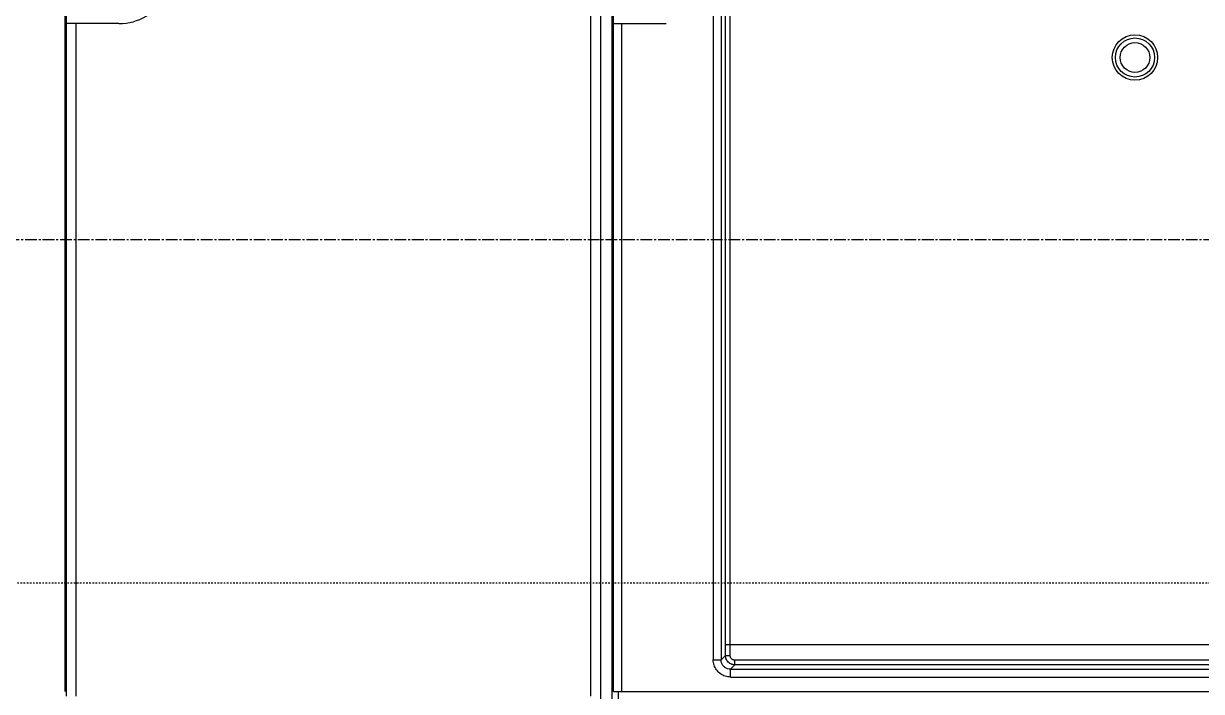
# Model space of a CAD drawing. Extents: x -279 to 279, y -124 to 124.
# Drawn here: x -153.1 to -77.7, y -40.6 to 2.1 of the extents above; entities that cross this region are included whole.
import ezdxf

# ---------------------------------------------------------------- set-up
doc = ezdxf.new("R2010")
doc.units = 0
doc.linetypes.add('AXES2', pattern=[1.125, 0.75, -0.125, 0.125, -0.125])
doc.linetypes.add('CENTER2', pattern=[1.125, 0.75, -0.125, 0.125, -0.125])
doc.layers.add('AXE', color=80, linetype='AXES2')

msp = doc.modelspace()

# ---------------------------------------------------------------- linework, layer by layer
for p, q in [((-150.424, 48.022), (-150.424, -40.632)), ((-150.324, -40.932), (-150.324, 45.561)), ((-115.324, -40.632), (-115.324, 45.567)), ((-115.423, -41.532), (-115.423, 45.186)), ((-116.174, 40.768), (-116.174, -41.532)), ((-116.774, -40.932), (-116.774, 40.168)), ((-108.952, 3.801), (-108.952, -38.609)), ((-108.18, -37.632), (-108.18, 4.298)), ((-107.881, -37.632), (-107.881, 4.249)), ((-108.453, 3.671), (-108.453, -38.612)), ((-146.974, 2.068), (-150.324, 2.068)), ((-149.724, 2.068), (-149.724, -40.932)), ((-115.324, 2.068), (-111.974, 2.068)), ((-114.824, 2.068), (-114.824, -40.632)), ((-108.18, -37.632), (-108.17, -37.632)), ((-108.172, -38.331), (-108.17, -37.632)), ((-108.155, -37.632), (-76.874, -37.632)), ((-107.872, -38.331), (-107.872, -37.632)), ((-108.453, -38.612), (-108.172, -38.331)), ((-108.172, -38.331), (-107.872, -38.331)), ((-150.424, -38.93), (-150.324, -38.93)), ((-108.952, -38.612), (-108.453, -38.612)), ((-107.853, -39.211), (-107.572, -38.93)), ((-107.572, -38.93), (-107.572, -38.631)), ((-70.617, -38.631), (-107.572, -38.631)), ((-70.493, -38.93), (-107.572, -38.93)), ((-107.853, -39.211), (-18.294, -39.211)), ((-107.853, -39.711), (-18.295, -39.711)), ((-115.324, -40.632), (-10.824, -40.632)), ((-115.024, -41.232), (-115.024, -40.632))]:
    msp.add_line(p, q)
at = {"color": 6, "linetype": 'CENTER2', "ltscale": 0.008}
msp.add_line((209.233, -33.719), (-212.949, -33.719), dxfattribs=at)
for radius in [1.45, 1.25, 0.95]:
    msp.add_circle((-81.974, -0.102), radius)
msp.add_arc((-146.974, 5.568), 3.5, -90.00004, 90.00011)
for points, knots in [([(-107.572, -38.93), (-107.613, -38.93), (-107.699, -38.921), (-107.826, -38.88), (-107.945, -38.807), (-108.046, -38.707), (-108.12, -38.587), (-108.162, -38.46), (-108.172, -38.373), (-108.172, -38.331)], [0, 0, 0, 0, 0.1231019, 0.2566076, 0.3963678, 0.5384165, 0.6789395, 0.8140074, 0.9393518, 0.9393518, 0.9393518, 0.9393518]), ([(-107.572, -38.631), (-107.593, -38.631), (-107.636, -38.626), (-107.699, -38.605), (-107.759, -38.569), (-107.809, -38.519), (-107.846, -38.459), (-107.867, -38.395), (-107.872, -38.352), (-107.872, -38.331)], [0, 0, 0, 0, 0.0616521, 0.1284203, 0.1982307, 0.2691689, 0.3394093, 0.4070254, 0.4698322, 0.4698322, 0.4698322, 0.4698322]), ([(-107.853, -39.711), (-107.967, -39.71), (-108.197, -39.675), (-108.51, -39.516), (-108.759, -39.267), (-108.917, -38.953), (-108.952, -38.723), (-108.952, -38.609)], [0, 0, 0, 0, 0.340331, 0.686692, 1.034762, 1.381062, 1.721964, 1.721964, 1.721964, 1.721964]), ([(-107.853, -39.211), (-107.915, -39.211), (-108.04, -39.192), (-108.211, -39.106), (-108.347, -38.97), (-108.433, -38.799), (-108.453, -38.673), (-108.453, -38.612)], [0, 0, 0, 0, 0.1847388, 0.3739134, 0.5640053, 0.7532752, 0.9383184, 0.9383184, 0.9383184, 0.9383184]), ([(-107.855, -39.711), (-107.855, -39.649), (-107.855, -39.533), (-107.855, -39.382), (-107.853, -39.277), (-107.854, -39.226), (-107.853, -39.211)], [0, 0, 0, 0, 0.186295, 0.3457612, 0.455436, 0.49953, 0.49953, 0.49953, 0.49953])]:
    msp.add_open_spline(points, degree=3, knots=knots)
at = {"layer": 'AXE'}
msp.add_line((-174.352, -11.732), (19.024, -11.732), dxfattribs=at)

doc.saveas('drawing.dxf')
